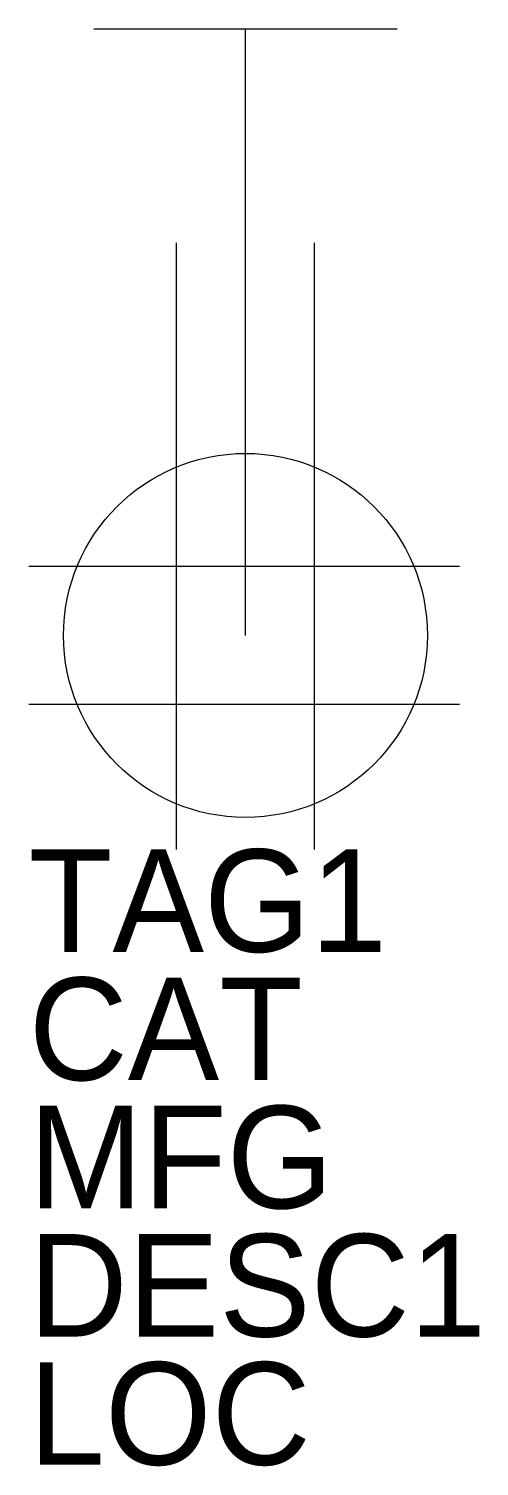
# Model space of a CAD drawing. Extents: x -0.26 to 0.29, y -1.25 to 0.5.
import ezdxf

# ---------------------------------------------------------------- set-up
doc = ezdxf.new("R2010")
doc.units = 0
doc.layers.get('0').update_dxf_attribs({"linetype": 'CONTINUOUS'})

msp = doc.modelspace()

# ---------------------------------------------------------------- linework, layer by layer
for p, q in [((-0.1831, 0.5), (0.1866, 0.5)), ((0.0017, -0.2393), (0.0017, 0.5)), ((-0.0822, -0.5), (-0.0822, 0.2393)), ((0.0857, -0.5), (0.0857, 0.2393)), ((0.2625, -0.1553), (-0.2625, -0.1553)), ((0.2625, -0.3233), (-0.2625, -0.3233))]:
    msp.add_line(p, q)
msp.add_circle((0.0017, -0.2393), 0.2218)
msp.add_circle((0.0017, -0.2393), 0.2218)

# ---------------------------------------------------------------- texts
for tag, p in [('TAG1', (-0.2625, -0.625)), ('CAT', (-0.2625, -0.78125)), ('MFG', (-0.2625, -0.9375)), ('DESC1', (-0.2625, -1.09375)), ('LOC', (-0.2625, -1.25))]:
    msp.add_attdef(tag, p, '', height=0.125)

doc.saveas('drawing.dxf')
